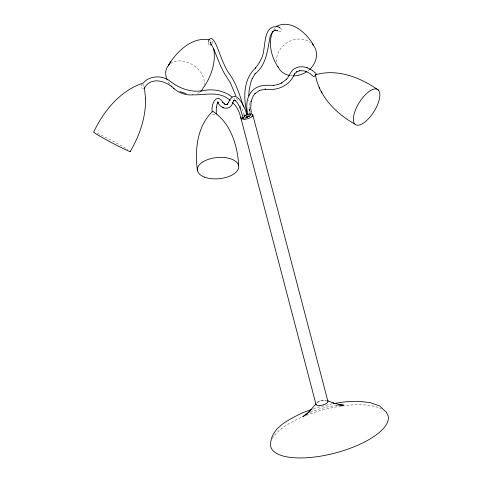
<?xml version="1.0" encoding="UTF-8"?>
<svg xmlns="http://www.w3.org/2000/svg" width="482" height="482" viewBox="0 0 482 482"><rect width="100%" height="100%" fill="white"/><g stroke="black" fill="none" stroke-linecap="round" stroke-linejoin="round"><path stroke-width="0.36" stroke-dasharray="2.41 1.81" d="M212.086 43.537L212.207 41.452L211.55 42.193M243.735 115.722L244.314 116.602L244.278 115.547L244.633 116.56L244.832 115.427L244.916 116.427L243.988 116.56M245.428 115.626L244.916 116.427L245.368 115.373L245.157 116.216L245.844 115.379M142.274 84.127C139.708 85.73 141.226 88.381 143.528 88.568M273.752 29.589L275.565 27.251M244.633 116.56L245.44 115.288M310.275 412.387L319.524 408.947L328.808 406.597L336.55 405.44M249.537 115.403L252.225 114.264M313.499 408.778L317.029 407.507L332.658 403.711M214.918 114.909L212.46 114.596L212.321 113.113M336.231 405.386L337.954 405.229M278.524 31.667C279.994 32.505 281.783 30.655 281.277 29.155L278.204 26.691L280.789 28.51L279.042 27.251M278.421 26.968L279.421 27.426M208.917 44.561L208.345 43.832L208.194 42.115M233.782 98.316L234.836 99.358M210.441 40.602L210.923 41.277M239.729 105.04L241.91 108.824L243.512 112.812L244.464 116.765M249.152 114.758L249.073 108.992L250.025 110.83M250.773 115.656L249.073 108.992L249.989 110.962M236.596 97.985L237.722 101.274M249.073 108.992L250.14 112.264M143.522 84.458L144.046 86.495M244.241 116.831L244.163 116.493A1.946 0.729 -13.5 0 1 244.47 116.795M250.044 109.396L248.796 100.015M309.076 69.932A20.786 17.509 -30.8 0 1 308.04 70.794M292.387 75.861A20.786 17.509 -30.8 0 1 290.935 75.728M276.656 61.829A20.786 17.509 -30.8 0 1 287.977 42.205A20.786 17.509 -30.8 0 1 310.486 42.482M272.246 438.668A60.624 22.413 -14.7 0 1 302.304 416.984M306.335 415.333A60.624 22.413 -14.7 0 1 341.624 406.067M342.341 405.964A60.624 22.413 -14.7 0 1 381.563 408.917M250.52 114.969A1.946 0.699 -15.7 0 0 249.568 115.276L249.555 115.246A1.946 0.717 -14.7 0 1 250.513 114.951M244.121 115.053A6.2 2.289 -14.7 0 1 245.097 114.68M248.718 113.879A6.2 2.289 -14.7 0 1 250.14 113.824M199.548 92.255A20.786 15.201 32.8 0 1 196.457 93.906M169.658 84.121A20.786 15.201 32.8 0 1 167.429 80.44M170.441 63.606A20.786 15.201 32.8 0 1 193.125 65.082A20.786 15.201 32.8 0 1 204.097 85.061M244.651 117.397A1.946 0.687 -14.3 0 1 245.627 117.168M248.796 114.463A1.946 0.747 -15.4 0 0 250.592 113.812A1.946 0.717 -14.7 0 1 248.784 114.433M245.139 115.511A1.946 0.753 -14.5 0 1 243.796 116.029M245.133 115.481A1.946 0.717 -14.7 0 1 243.79 115.993M244.645 117.367A1.946 0.717 -14.7 0 1 245.621 117.132M244.157 116.469A1.946 0.717 -14.7 0 1 244.428 116.963M97.346 133.327A20.786 0.958 28 0 1 127.808 149.613M316.927 402.687L316.915 402.699A6.2 2.289 -14.7 0 1 320.717 400.825L322.283 400.428A6.2 2.289 -14.7 0 1 326.447 400.271C323.139 399.843 319.65 400.777 316.927 402.687"/><path stroke-width="0.72" d="M145.57 98.322L145.576 98.455C145.901 117.192 139.696 135.581 130.152 151.547M212.273 111.788C210.646 104.913 216.629 91.658 222.961 102.521L222.672 102.196L224.576 104.052L224.178 103.811L226.022 104.708L225.552 104.582L226.799 104.522L227.143 104.257L226.329 104.648L227.51 103.877L227.185 104.226L228.601 102.25L228.402 102.66C235.668 85.097 246.748 109.685 247.097 117.494M248.742 95.882L249.278 89.116L251.02 81.705L252.273 78.476L252.164 78.753L255.279 73.638L255.02 73.909C266.739 64.781 267.582 49.122 270.294 35.782L273.089 31.252L272.812 31.535L274.812 30.258L274.378 30.33L275.62 30.149M208.218 41.645C212.496 30.902 218.732 51.598 219.913 54.309C222.841 61.437 225.498 68.878 230.197 75.065C236.752 84.621 239.988 96.02 243.555 106.932M272.541 31.752C267.962 43.531 271.33 57.141 278.259 67.287M168.459 65.425C176.526 51.586 192.258 36.433 209.531 39.789M168.682 65.016L170.718 61.569M204.091 86.802C211.441 75.728 216.135 62.021 213.689 48.676M144.293 88.278C150.462 76.475 165.639 80.44 174.068 88.646M241.121 117.096A6.2 2.289 -14.7 0 0 241.482 118.813L243.567 119.253L244.983 119.205L245.254 118.813M211.929 43.964L210.827 44.862L209.827 44.94M315.849 403.916L308.697 412.375L310.541 410.471L302.786 416.737L307.793 413.604M276.433 26.402C290.941 18.804 307.076 33.228 313.686 45.525M217.804 102.244L218.219 101.991L217.304 103.046L217.503 102.642L216.316 107.396L216.358 107.076L216.243 114.246M241.482 118.813L243.494 117.963M246.85 116.542L248.194 115.975M312.089 409.284L303.106 412.538C290.254 418.906 271.884 426.811 270.631 443.211A60.624 22.413 -14.7 0 0 335.231 453.02A60.624 22.413 -14.7 0 0 386.45 412.749M243.645 118.21L242 118.06L243.88 118.048M217.34 102.371L218.039 102.238L217.551 102.238M201.578 90.905C211.984 88.465 223.503 90.188 231.987 96.954M333.387 403.597L345.745 401.759L358.867 401.301L369.893 402.56L379.448 405.874L386.558 412.357M251.743 116.066L252.58 115.987M201.711 90.881C189.739 92.496 177.798 87.778 168.718 80.126C160.91 75.21 149.3 75.716 143.172 83.097C120.229 90.61 103.829 110.788 93.743 131.935A20.786 0.958 28 0 0 112.017 142.865A20.786 0.958 28 0 0 130.134 151.252M342.16 405.181L343.648 405.133L338.286 404.832L342.955 405.362L332.881 402.964L334.743 403.621L327.35 400.584M192.499 94.815C205.326 95.322 219.31 90.381 230.197 100.467M210.935 42.398L209.965 42.181L213.49 48.465L220.605 66.028L224.479 73.626L230.342 82.753L235.903 96.026M275.186 30.095L277.656 30.86L277.277 30.679M307.209 67.775C303.16 66.305 298.412 66.269 294.635 68.54C290.387 70.89 289.676 76.108 286.428 79.361L286.651 79.096L281.536 83.085L281.843 82.916L277.74 84.591L273.216 85.416L273.523 85.386C266.124 85.007 257.653 84.856 252.231 90.881C246.874 96.557 245.808 104.992 247.465 112.366M305.907 71.408L303.787 70.836L299.72 70.715L300.039 70.685L296.557 71.896L296.864 71.728L294.243 74.156L294.46 73.891C290.104 85.76 276.879 91.164 264.973 89.146L265.281 89.116L259.346 90.526L259.647 90.363L254.9 93.713L255.117 93.448L253.309 95.773L251.008 101.485L251.098 101.196L250.7 107.962L251.243 111.559M186.106 93.671L179.913 91.598M218.232 102.72L217.93 102.383C220.654 109.275 230.764 110.914 232.698 102.6L232.499 102.997L234.391 100.16L233.656 100.762L234.746 100.214L233.788 100.34L235.734 100.822L235.337 100.575L237.638 103.142L240.175 108.119L240.048 107.817L243.32 118.391M307.004 67.685L312.155 70.252L316.517 74.059L313.842 76.765L309.944 73.451L305.696 71.318M277.927 26.733C261.413 24.883 266.829 49.73 261.184 58.9L259.226 62.973L255.52 68.046L255.791 67.763C243.03 79.012 243.139 98.876 247.302 114.077M354.806 124.049C336.231 113.619 319.006 96.587 315.427 74.806C337.322 68.336 360.512 77.512 378.43 90.092A20.786 8.628 -57.8 0 1 365.952 121.175A20.786 8.628 -57.8 0 1 355.475 109.944A20.786 8.628 -57.8 0 1 378.43 90.092M222.118 107.064L222.515 107.311M223.124 107.685L223.534 107.932M217.436 102.094L217.84 102.347M232.21 102.208C236.704 106.305 239.524 111.529 240.681 117.662M321.325 91.749L322 93.05M319.102 87.471L319.626 88.489M250.923 111.71L251.634 114.258M252.743 114.728L327.856 401.042M240.958 118.349L316.072 404.663M144.395 87.857L145.576 98.455M197.397 170.411C194.71 150.053 197.018 126.091 212.755 111.246C230.673 122.771 237.674 145.564 238.698 165.862M327.332 400.578A6.2 2.289 -14.7 0 1 323.211 404.88A6.2 2.289 -14.7 0 1 315.945 404.079M312.011 43.784A20.786 17.509 -30.8 0 1 309.583 69.48M306.95 71.589A20.786 17.509 -30.8 0 1 293.11 75.891M290.218 75.62A20.786 17.509 -30.8 0 1 277.789 66.317M252.225 114.264A6.2 2.289 -14.7 0 1 251.429 117.048A6.2 2.289 -14.7 0 1 244.983 119.205M246.121 114.361A6.2 2.289 -14.7 0 1 248.212 113.939M203.555 87.019A20.786 15.201 32.8 0 1 200.602 91.393M192.378 94.858A20.786 15.201 32.8 0 1 173.442 88.212M171.972 86.82A20.786 15.201 32.8 0 1 171.068 85.856M167.14 79.807A20.786 15.201 32.8 0 1 169.387 64.468M242.838 118.18L242.193 118.439L242.838 118.18M249.381 116.566L248.73 116.445A1.946 0.717 -14.7 0 1 248.616 115.885A1.946 0.699 -15.7 0 0 248.73 116.445L249.381 116.566M247.055 117.692A1.946 0.687 -14.3 0 0 246.495 117.144A1.946 0.717 -14.7 0 1 247.055 117.692M243.537 117.988A1.946 0.687 -14.3 0 0 243.368 118.198A1.946 0.717 -14.7 0 1 243.537 117.982M204.627 177.189A20.786 10.64 -5.3 0 0 238.427 168.664A20.786 10.64 -5.3 0 0 211.086 158.56A20.786 10.64 -5.3 0 0 204.627 177.189M247.513 113.656A1.946 0.747 -15.4 0 0 248.332 114.505A1.946 0.717 -14.7 0 1 247.513 113.656M242.193 118.036A1.946 0.717 -14.7 0 0 243.615 117.614A1.946 0.729 -13.5 0 1 242.193 118.036"/></g></svg>
